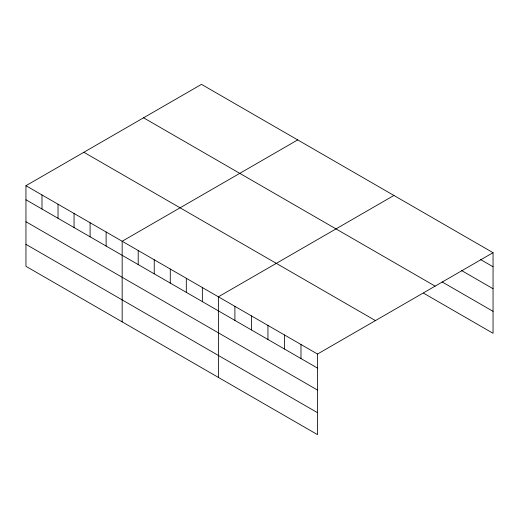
<?xml version="1.0" encoding="UTF-8"?>
<svg xmlns="http://www.w3.org/2000/svg" width="519" height="519" viewBox="0 0 519 519"><rect width="100%" height="100%" fill="white"/><g stroke="black" fill="none" stroke-linecap="round" stroke-linejoin="round"><path stroke-width="0.78" d="M25.95 185.705L317.511 354.036L317.511 434.643L25.95 266.312L25.95 185.705L201.489 84.357L493.05 252.688L493.05 333.295L423.523 293.157M297.705 139.903L122.166 241.251L122.166 321.864M393.921 195.455L218.382 296.803L218.382 377.41M317.511 354.036L493.05 252.688M480.659 259.604L493.05 266.76M461.385 270.431L493.05 288.713M442.11 281.927L493.05 311.335M143.562 117.8L435.123 286.131M83.877 152.262L375.438 320.593M25.95 199.77L317.511 368.101M25.95 221.73L317.511 390.061M25.95 244.352L317.511 412.683M300.988 344.493L300.988 358.564M284.464 334.956L284.464 349.028M267.947 325.419L267.947 339.484M251.423 315.876L251.423 329.948M234.899 306.34L234.899 320.411M202.345 287.545L202.345 301.61M186.308 278.288L186.308 292.353M170.271 269.03L170.271 283.095M154.234 259.766L154.234 273.837M138.203 250.508L138.203 264.58M106.129 231.993L106.129 246.064M90.092 222.735L90.092 236.807M74.055 213.478L74.055 227.549M58.024 204.22L58.024 218.291M41.987 194.962L41.987 209.034"/></g></svg>
